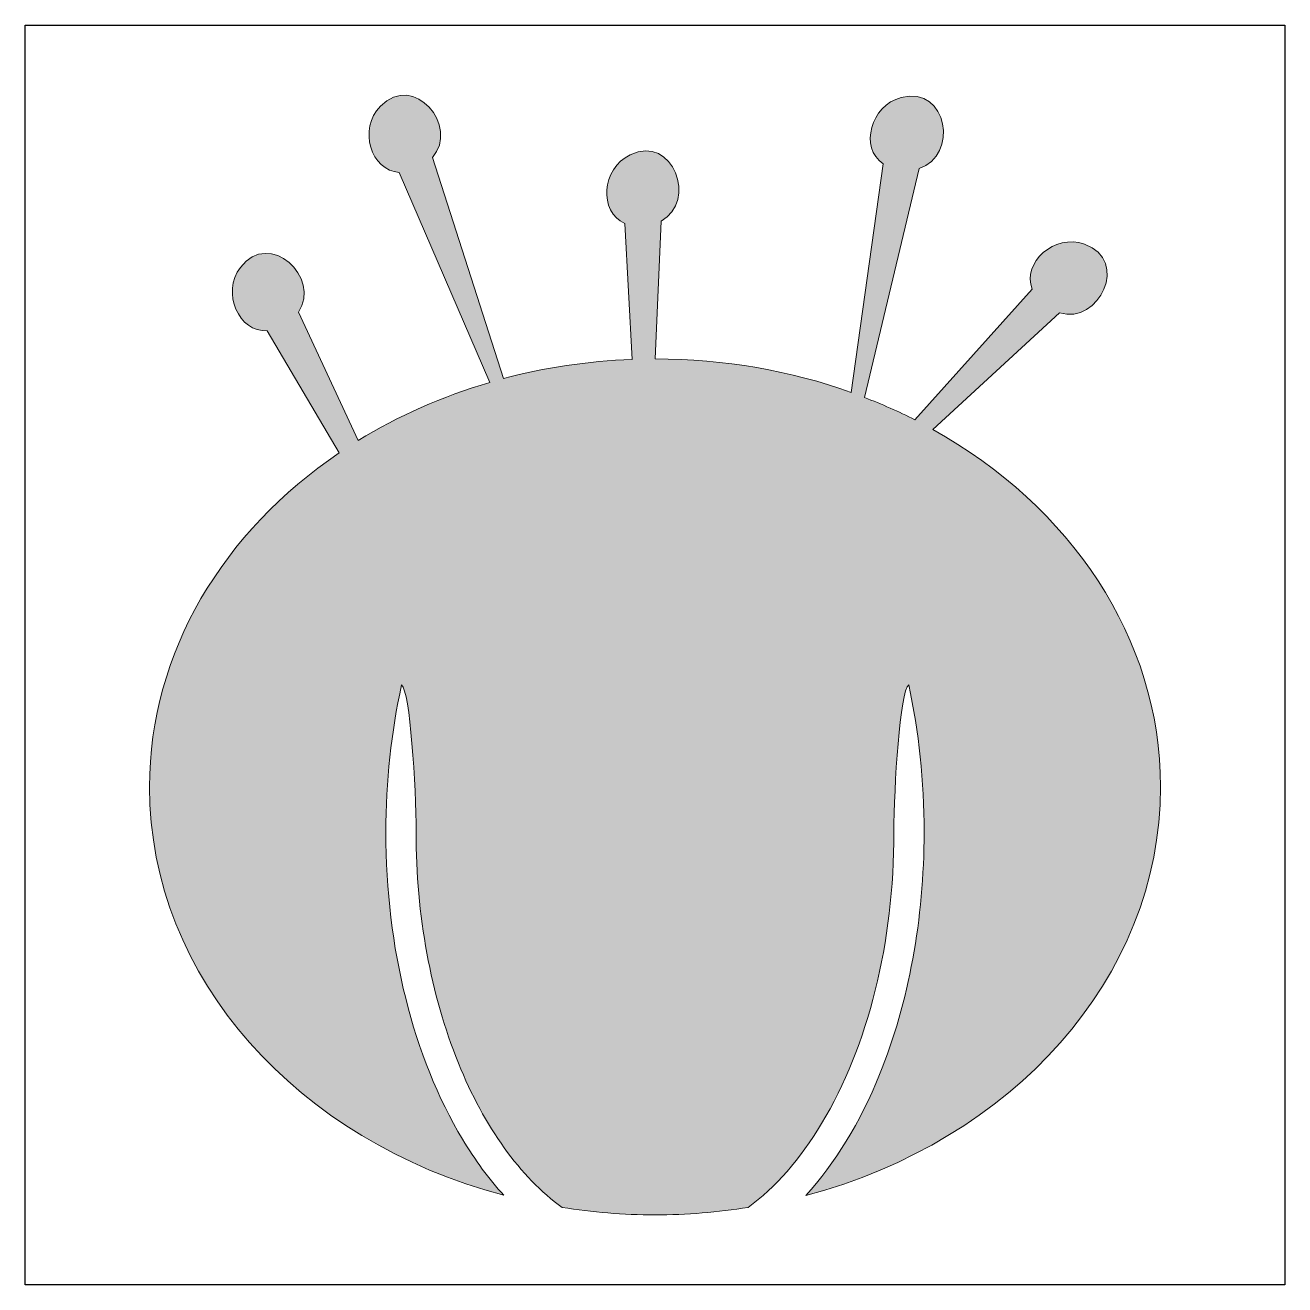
# Model space of a CAD drawing. Header units: inches. Extents: x 0 to 114, y 0 to 114.
import ezdxf

# ---------------------------------------------------------------- set-up
doc = ezdxf.new("R2010")
doc.units = ezdxf.units.IN
doc.header["$MEASUREMENT"] = 0
doc.layers.add('Image Background', color=7, linetype='Continuous')
doc.layers.add('Layer 1', color=7, linetype='Continuous')
picture_1 = doc.add_image_def('image1.png', size_in_pixel=(1350, 1350))

msp = doc.modelspace()

# ---------------------------------------------------------------- hatches: boundary and pattern name
at = {"layer": 'Layer 1', "true_color": 0xc797ad}
h = msp.add_hatch(color=253, dxfattribs=at)
h.dxf.hatch_style = 2
edge = h.paths.add_edge_path()
edge.add_spline(control_points=[(82.36, 77.62), (82.36, 77.62), (93.85, 88.19), (93.85, 88.19), (97.45, 87.12), (100.26, 92.96), (96.12, 94.43), (93.4, 95.4), (90.44, 92.77), (91.38, 90.36), (91.38, 90.36), (80.73, 78.49), (80.73, 78.49), (79.26, 79.24), (77.73, 79.91), (76.16, 80.52), (76.16, 80.52), (81.11, 101.3), (81.11, 101.3), (84.69, 102.42), (83.75, 108.83), (79.5, 107.74), (76.69, 107.02), (75.71, 103.19), (77.84, 101.72), (77.84, 101.72), (74.96, 80.98), (74.96, 80.98), (69.49, 82.93), (63.48, 84.01), (57.17, 84.01), (57.17, 84.01), (57.7, 96.52), (57.7, 96.52), (61, 98.31), (58.85, 104.42), (54.89, 102.54), (52.28, 101.3), (52.04, 97.35), (54.41, 96.31), (54.41, 96.31), (55.07, 83.97), (55.07, 83.97), (51.03, 83.81), (47.12, 83.22), (43.41, 82.24), (43.41, 82.24), (36.95, 102.28), (36.95, 102.28), (39.42, 105.1), (35.29, 110.09), (32.23, 106.95), (30.21, 104.88), (31.36, 101.09), (33.94, 100.94), (33.94, 100.94), (42.17, 81.88), (42.17, 81.88), (37.86, 80.62), (33.84, 78.84), (30.22, 76.61), (30.22, 76.61), (24.79, 88.27), (24.79, 88.27), (26.9, 91.37), (22.18, 95.81), (19.53, 92.32), (17.78, 90.02), (19.39, 86.4), (21.97, 86.57), (21.97, 86.57), (28.49, 75.49), (28.49, 75.49), (18, 68.37), (11.28, 57.44), (11.28, 45.18), (11.28, 27.78), (24.8, 13.06), (43.43, 8.12), (42.08, 9.6), (40.83, 11.3), (39.68, 13.22), (35.2, 20.68), (32.73, 30.57), (32.73, 41.07), (32.73, 45.67), (33.22, 50.17), (34.15, 54.43), (34.92, 53.93), (35.47, 45.2), (35.47, 41.07), (35.47, 33.55), (36.8, 26.31), (39.31, 20.12), (41.67, 14.3), (44.92, 9.78), (48.72, 7.02), (51.45, 6.59), (54.27, 6.35), (57.15, 6.35), (60.04, 6.35), (62.86, 6.59), (65.6, 7.02), (68.08, 8.83), (70.32, 11.39), (72.27, 14.63), (76.5, 21.67), (78.83, 31.06), (78.83, 41.07), (78.83, 45.17), (79.39, 53.93), (80.17, 54.44), (81.09, 50.2), (81.57, 45.7), (81.57, 41.07), (81.57, 33.2), (80.17, 25.6), (77.53, 19.09), (75.76, 14.71), (73.48, 11.01), (70.84, 8.11), (89.49, 13.04), (103.02, 27.77), (103.02, 45.18), (103.02, 58.74), (94.81, 70.67), (82.36, 77.62)], knot_values=[0, 0, 0, 0, 1, 1, 1, 2, 2, 2, 3, 3, 3, 4, 4, 4, 5, 5, 5, 6, 6, 6, 7, 7, 7, 8, 8, 8, 9, 9, 9, 10, 10, 10, 11, 11, 11, 12, 12, 12, 13, 13, 13, 14, 14, 14, 15, 15, 15, 16, 16, 16, 17, 17, 17, 18, 18, 18, 19, 19, 19, 20, 20, 20, 21, 21, 21, 22, 22, 22, 23, 23, 23, 24, 24, 24, 25, 25, 25, 26, 26, 26, 27, 27, 27, 28, 28, 28, 29, 29, 29, 30, 30, 30, 31, 31, 31, 32, 32, 32, 33, 33, 33, 34, 34, 34, 35, 35, 35, 36, 36, 36, 37, 37, 37, 38, 38, 38, 39, 39, 39, 40, 40, 40, 41, 41, 41, 42, 42, 42, 42], degree=3, periodic=1)

# ---------------------------------------------------------------- linework, layer by layer
at = {"layer": 'Layer 1', "lineweight": 0}
msp.add_open_spline([(82.36, 77.62), (82.36, 77.62), (93.85, 88.19), (93.85, 88.19), (97.45, 87.12), (100.26, 92.96), (96.12, 94.43), (93.4, 95.4), (90.44, 92.77), (91.38, 90.36), (91.38, 90.36), (80.73, 78.49), (80.73, 78.49), (79.26, 79.24), (77.73, 79.91), (76.16, 80.52), (76.16, 80.52), (81.11, 101.3), (81.11, 101.3), (84.69, 102.42), (83.75, 108.83), (79.5, 107.74), (76.69, 107.02), (75.71, 103.19), (77.84, 101.72), (77.84, 101.72), (74.96, 80.98), (74.96, 80.98), (69.49, 82.93), (63.48, 84.01), (57.17, 84.01), (57.17, 84.01), (57.7, 96.52), (57.7, 96.52), (61, 98.31), (58.85, 104.42), (54.89, 102.54), (52.28, 101.3), (52.04, 97.35), (54.41, 96.31), (54.41, 96.31), (55.07, 83.97), (55.07, 83.97), (51.03, 83.81), (47.12, 83.22), (43.41, 82.24), (43.41, 82.24), (36.95, 102.28), (36.95, 102.28), (39.42, 105.1), (35.29, 110.09), (32.23, 106.95), (30.21, 104.88), (31.36, 101.09), (33.94, 100.94), (33.94, 100.94), (42.17, 81.88), (42.17, 81.88), (37.86, 80.62), (33.84, 78.84), (30.22, 76.61), (30.22, 76.61), (24.79, 88.27), (24.79, 88.27), (26.9, 91.37), (22.18, 95.81), (19.53, 92.32), (17.78, 90.02), (19.39, 86.4), (21.97, 86.57), (21.97, 86.57), (28.49, 75.49), (28.49, 75.49), (18, 68.37), (11.28, 57.44), (11.28, 45.18), (11.28, 27.78), (24.8, 13.06), (43.43, 8.12), (42.08, 9.6), (40.83, 11.3), (39.68, 13.22), (35.2, 20.68), (32.73, 30.57), (32.73, 41.07), (32.73, 45.67), (33.22, 50.17), (34.15, 54.43), (34.92, 53.93), (35.47, 45.2), (35.47, 41.07), (35.47, 33.55), (36.8, 26.31), (39.31, 20.12), (41.67, 14.3), (44.92, 9.78), (48.72, 7.02), (51.45, 6.59), (54.27, 6.35), (57.15, 6.35), (60.04, 6.35), (62.86, 6.59), (65.6, 7.02), (68.08, 8.83), (70.32, 11.39), (72.27, 14.63), (76.5, 21.67), (78.83, 31.06), (78.83, 41.07), (78.83, 45.17), (79.39, 53.93), (80.17, 54.44), (81.09, 50.2), (81.57, 45.7), (81.57, 41.07), (81.57, 33.2), (80.17, 25.6), (77.53, 19.09), (75.76, 14.71), (73.48, 11.01), (70.84, 8.11), (89.49, 13.04), (103.02, 27.77), (103.02, 45.18), (103.02, 58.74), (94.81, 70.67), (82.36, 77.62)], degree=3, knots=[0, 0, 0, 0, 1, 1, 1, 2, 2, 2, 3, 3, 3, 4, 4, 4, 5, 5, 5, 6, 6, 6, 7, 7, 7, 8, 8, 8, 9, 9, 9, 10, 10, 10, 11, 11, 11, 12, 12, 12, 13, 13, 13, 14, 14, 14, 15, 15, 15, 16, 16, 16, 17, 17, 17, 18, 18, 18, 19, 19, 19, 20, 20, 20, 21, 21, 21, 22, 22, 22, 23, 23, 23, 24, 24, 24, 25, 25, 25, 26, 26, 26, 27, 27, 27, 28, 28, 28, 29, 29, 29, 30, 30, 30, 31, 31, 31, 32, 32, 32, 33, 33, 33, 34, 34, 34, 35, 35, 35, 36, 36, 36, 37, 37, 37, 38, 38, 38, 39, 39, 39, 40, 40, 40, 41, 41, 41, 42, 42, 42, 42], dxfattribs=at)

# ---------------------------------------------------------------- pictures from other files: only their frames are drawn
at = {"layer": 'Image Background'}
image = msp.add_image(picture_1, insert=(0, 0), size_in_units=(114.3, 114.3), dxfattribs=at)

doc.saveas('drawing.dxf')
